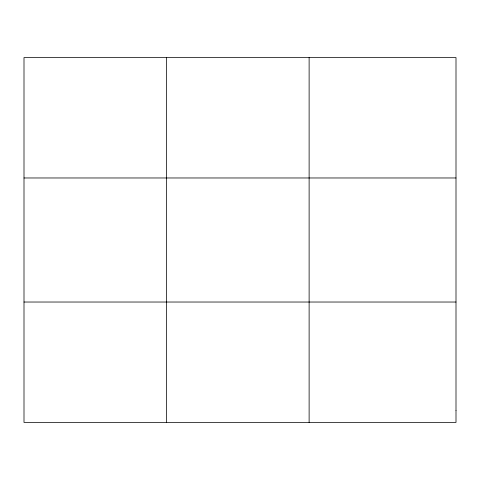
<?xml version="1.0" encoding="UTF-8"?>
<svg xmlns="http://www.w3.org/2000/svg" width="480" height="480" viewBox="0 0 480 480"><rect width="100%" height="100%" fill="white"/><g stroke="black" fill="none" stroke-linecap="round" stroke-linejoin="round"><path stroke-width="0.72" d="M166.56 422.43L166.56 57.57M309.12 422.43L309.12 57.57M24 177.972L456 177.972M24 302.028L456 302.028M456 410.388L456 422.43L24 422.43L24 57.57L456 57.57L456 410.388"/></g></svg>
